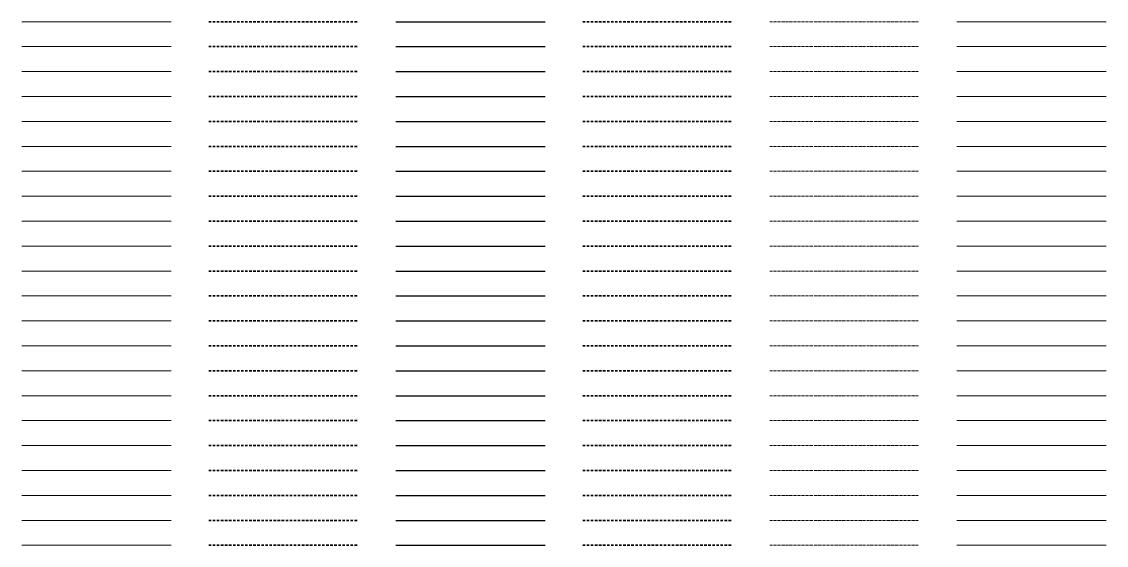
# Model space of a CAD drawing. Header units: metres. Extents: x -170 to 2070, y -13 to 14380.
# Drawn here: x 150 to 1020, y 2700 to 3120 of the extents above; entities that cross this region are included whole.
import ezdxf
from ezdxf.lldxf.tags import DXFTag

# ---------------------------------------------------------------- set-up
doc = ezdxf.new("R2010")
doc.units = ezdxf.units.M
doc.linetypes.add('KL-SO', pattern=[3.25, 2, -1.25])
doc.linetypes.add('KL-VERLATEN-SO', pattern=[3.25, 2, -0.5, 0.25, -0.5])
for name, color, linetype, lineweight in [('B-OI-KL-ET_LHS_ZINKER_SLEEP-G', 7, 'Continuous', 18), ('B-OI-KL-ET_LHS_ZINKER_SLEEP-RESERVE-G', 7, 'KL-RESERVE-SO', 18), ('B-OI-KL-ET_LHS_ZINKER_SLEEP-VERLATEN-G', 7, 'KL-VERLATEN-SO', 18), ('B-OI-KL-ET_LS_AANSLUITNET_230 V_3x10Cu-G', 14, 'Continuous', 18), ('B-OI-KL-ET_LS_AANSLUITNET_230 V_3x10Cu-RESERVE-G', 14, 'KL-RESERVE-SO', 18), ('B-OI-KL-ET_LS_AANSLUITNET_230 V_3x10Cu-VERLATEN-G', 14, 'KL-VERLATEN-SO', 18), ('B-OI-KL-ET_LS_AANSLUITNET_230 V_3x2.5Cu-G', 14, 'Continuous', 18), ('B-OI-KL-ET_LS_AANSLUITNET_230 V_3x2.5Cu-RESERVE-G', 14, 'KL-RESERVE-SO', 18), ('B-OI-KL-ET_LS_AANSLUITNET_230 V_3x2.5Cu-VERLATEN-G', 14, 'KL-VERLATEN-SO', 18), ('B-OI-KL-ET_LS_AANSLUITNET_230 V_4x10Cu-G', 14, 'Continuous', 18), ('B-OI-KL-ET_LS_AANSLUITNET_230 V_4x10Cu-RESERVE-G', 14, 'KL-RESERVE-SO', 18), ('B-OI-KL-ET_LS_AANSLUITNET_230 V_4x10Cu-VERLATEN-G', 14, 'KL-VERLATEN-SO', 18), ('B-OI-KL-ET_LS_AANSLUITNET_230 V_4x150Al 4x6Cu-G', 14, 'Continuous', 18), ('B-OI-KL-ET_LS_AANSLUITNET_230 V_4x150Al 4x6Cu-RESERVE-G', 14, 'KL-RESERVE-SO', 18), ('B-OI-KL-ET_LS_AANSLUITNET_230 V_4x150Al 4x6Cu-VERLATEN-G', 14, 'KL-VERLATEN-SO', 18), ('B-OI-KL-ET_LS_AANSLUITNET_230 V_4x150Al-G', 14, 'Continuous', 18), ('B-OI-KL-ET_LS_AANSLUITNET_230 V_4x150Al-RESERVE-G', 14, 'KL-RESERVE-SO', 18), ('B-OI-KL-ET_LS_AANSLUITNET_230 V_4x150Al-VERLATEN-G', 14, 'KL-VERLATEN-SO', 18), ('B-OI-KL-ET_LS_AANSLUITNET_230 V_4x16Cu 4x2.5Cu-G', 14, 'Continuous', 18), ('B-OI-KL-ET_LS_AANSLUITNET_230 V_4x16Cu 4x2.5Cu-RESERVE-G', 14, 'KL-RESERVE-SO', 18), ('B-OI-KL-ET_LS_AANSLUITNET_230 V_4x16Cu 4x2.5Cu-VERLATEN-G', 14, 'KL-VERLATEN-SO', 18), ('B-OI-KL-ET_LS_AANSLUITNET_230 V_4x16Cu-G', 14, 'Continuous', 18), ('B-OI-KL-ET_LS_AANSLUITNET_230 V_4x16Cu-RESERVE-G', 14, 'KL-RESERVE-SO', 18), ('B-OI-KL-ET_LS_AANSLUITNET_230 V_4x16Cu-VERLATEN-G', 14, 'KL-VERLATEN-SO', 18), ('B-OI-KL-ET_LS_AANSLUITNET_230 V_4x2.5Cu-G', 14, 'Continuous', 18), ('B-OI-KL-ET_LS_AANSLUITNET_230 V_4x2.5Cu-RESERVE-G', 14, 'KL-RESERVE-SO', 18), ('B-OI-KL-ET_LS_AANSLUITNET_230 V_4x2.5Cu-VERLATEN-G', 14, 'KL-VERLATEN-SO', 18), ('B-OI-KL-ET_LS_AANSLUITNET_230 V_4x240Al-G', 14, 'Continuous', 18), ('B-OI-KL-ET_LS_AANSLUITNET_230 V_4x240Al-RESERVE-G', 14, 'KL-RESERVE-SO', 18), ('B-OI-KL-ET_LS_AANSLUITNET_230 V_4x240Al-VERLATEN-G', 14, 'KL-VERLATEN-SO', 18), ('B-OI-KL-ET_LS_AANSLUITNET_230 V_4x6Cu 4x2.5Cu-G', 14, 'Continuous', 18), ('B-OI-KL-ET_LS_AANSLUITNET_230 V_4x6Cu 4x2.5Cu-RESERVE-G', 14, 'KL-RESERVE-SO', 18), ('B-OI-KL-ET_LS_AANSLUITNET_230 V_4x6Cu 4x2.5Cu-VERLATEN-G', 14, 'KL-VERLATEN-SO', 18), ('B-OI-KL-ET_LS_AANSLUITNET_230 V_4x6Cu-G', 14, 'Continuous', 18), ('B-OI-KL-ET_LS_AANSLUITNET_230 V_4x6Cu-RESERVE-G', 14, 'KL-RESERVE-SO', 18), ('B-OI-KL-ET_LS_AANSLUITNET_230 V_4x6Cu-VERLATEN-G', 14, 'KL-VERLATEN-SO', 18), ('B-OI-KL-ET_LS_AANSLUITNET_230 V_4x95Al 4x6Cu-G', 14, 'Continuous', 18), ('B-OI-KL-ET_LS_AANSLUITNET_230 V_4x95Al 4x6Cu-RESERVE-G', 14, 'KL-RESERVE-SO', 18), ('B-OI-KL-ET_LS_AANSLUITNET_230 V_4x95Al 4x6Cu-VERLATEN-G', 14, 'KL-VERLATEN-SO', 18), ('B-OI-KL-ET_LS_AANSLUITNET_230 V_4x95Al-G', 14, 'Continuous', 18), ('B-OI-KL-ET_LS_AANSLUITNET_230 V_4x95Al-RESERVE-G', 14, 'KL-RESERVE-SO', 18), ('B-OI-KL-ET_LS_AANSLUITNET_230 V_4x95Al-VERLATEN-G', 14, 'KL-VERLATEN-SO', 18), ('B-OI-KL-ET_LS_AANSLUITNET_230 V_4x95Cu-G', 14, 'Continuous', 18), ('B-OI-KL-ET_LS_AANSLUITNET_230 V_4x95Cu-RESERVE-G', 14, 'KL-RESERVE-SO', 18), ('B-OI-KL-ET_LS_AANSLUITNET_230 V_4x95Cu-VERLATEN-G', 14, 'KL-VERLATEN-SO', 18), ('B-OI-KL-ET_LS_AANSLUITNET_230 V_OVERIG-G', 14, 'Continuous', 18), ('B-OI-KL-ET_LS_AANSLUITNET_230 V_OVERIG-RESERVE-G', 14, 'KL-RESERVE-SO', 18), ('B-OI-KL-ET_LS_AANSLUITNET_230 V_OVERIG-VERLATEN-G', 14, 'KL-VERLATEN-SO', 18), ('B-OI-KL-ET_LS_AANSLUITNET_400 V_3x10Cu-G', 14, 'Continuous', 18), ('B-OI-KL-ET_LS_AANSLUITNET_400 V_3x10Cu-RESERVE-G', 14, 'KL-RESERVE-SO', 18), ('B-OI-KL-ET_LS_AANSLUITNET_400 V_3x10Cu-VERLATEN-G', 14, 'KL-VERLATEN-SO', 18), ('B-OI-KL-ET_LS_AANSLUITNET_400 V_3x2.5Cu-G', 14, 'Continuous', 18), ('B-OI-KL-ET_LS_AANSLUITNET_400 V_3x2.5Cu-RESERVE-G', 14, 'KL-RESERVE-SO', 18), ('B-OI-KL-ET_LS_AANSLUITNET_400 V_3x2.5Cu-VERLATEN-G', 14, 'KL-VERLATEN-SO', 18), ('B-OI-KL-ET_LS_AANSLUITNET_400 V_4x10Cu-G', 14, 'Continuous', 18), ('B-OI-KL-ET_LS_AANSLUITNET_400 V_4x10Cu-RESERVE-G', 14, 'KL-RESERVE-SO', 18), ('B-OI-KL-ET_LS_AANSLUITNET_400 V_4x10Cu-VERLATEN-G', 14, 'KL-VERLATEN-SO', 18), ('B-OI-KL-ET_LS_AANSLUITNET_400 V_4x150Al 4x6Cu-G', 14, 'Continuous', 18), ('B-OI-KL-ET_LS_AANSLUITNET_400 V_4x150Al 4x6Cu-RESERVE-G', 14, 'KL-RESERVE-SO', 18), ('B-OI-KL-ET_LS_AANSLUITNET_400 V_4x150Al 4x6Cu-VERLATEN-G', 14, 'KL-VERLATEN-SO', 18), ('B-OI-KL-ET_LS_AANSLUITNET_400 V_4x150Al-G', 14, 'Continuous', 18), ('B-OI-KL-ET_LS_AANSLUITNET_400 V_4x150Al-RESERVE-G', 14, 'KL-RESERVE-SO', 18), ('B-OI-KL-ET_LS_AANSLUITNET_400 V_4x150Al-VERLATEN-G', 14, 'KL-VERLATEN-SO', 18), ('B-OI-KL-ET_LS_AANSLUITNET_400 V_4x16Cu-G', 14, 'Continuous', 18), ('B-OI-KL-ET_LS_AANSLUITNET_400 V_4x16Cu-RESERVE-G', 14, 'KL-RESERVE-SO', 18), ('B-OI-KL-ET_LS_AANSLUITNET_400 V_4x16Cu-VERLATEN-G', 14, 'KL-VERLATEN-SO', 18), ('N-OI-KL-ET_LHS_ZINKER_SLEEP-G', 7, 'KL-SO', 35), ('N-OI-KL-ET_LS_AANSLUITNET_230 V_3x10Cu-G', 14, 'KL-SO', 35), ('N-OI-KL-ET_LS_AANSLUITNET_230 V_3x2.5Cu-G', 14, 'KL-SO', 35), ('N-OI-KL-ET_LS_AANSLUITNET_230 V_4x10Cu-G', 14, 'KL-SO', 35), ('N-OI-KL-ET_LS_AANSLUITNET_230 V_4x150Al 4x6Cu-G', 14, 'KL-SO', 35), ('N-OI-KL-ET_LS_AANSLUITNET_230 V_4x150Al-G', 14, 'KL-SO', 35), ('N-OI-KL-ET_LS_AANSLUITNET_230 V_4x16Cu 4x2.5Cu-G', 14, 'KL-SO', 35), ('N-OI-KL-ET_LS_AANSLUITNET_230 V_4x16Cu-G', 14, 'KL-SO', 35), ('N-OI-KL-ET_LS_AANSLUITNET_230 V_4x2.5Cu-G', 14, 'KL-SO', 35), ('N-OI-KL-ET_LS_AANSLUITNET_230 V_4x240Al-G', 14, 'KL-SO', 35), ('N-OI-KL-ET_LS_AANSLUITNET_230 V_4x6Cu 4x2.5Cu-G', 14, 'KL-SO', 35), ('N-OI-KL-ET_LS_AANSLUITNET_230 V_4x6Cu-G', 14, 'KL-SO', 35), ('N-OI-KL-ET_LS_AANSLUITNET_230 V_4x95Al 4x6Cu-G', 14, 'KL-SO', 35), ('N-OI-KL-ET_LS_AANSLUITNET_230 V_4x95Al-G', 14, 'KL-SO', 35), ('N-OI-KL-ET_LS_AANSLUITNET_230 V_4x95Cu-G', 14, 'KL-SO', 35), ('N-OI-KL-ET_LS_AANSLUITNET_230 V_OVERIG-G', 14, 'KL-SO', 35), ('N-OI-KL-ET_LS_AANSLUITNET_400 V_3x10Cu-G', 14, 'KL-SO', 35), ('N-OI-KL-ET_LS_AANSLUITNET_400 V_3x2.5Cu-G', 14, 'KL-SO', 35), ('N-OI-KL-ET_LS_AANSLUITNET_400 V_4x10Cu-G', 14, 'KL-SO', 35), ('N-OI-KL-ET_LS_AANSLUITNET_400 V_4x150Al 4x6Cu-G', 14, 'KL-SO', 35), ('N-OI-KL-ET_LS_AANSLUITNET_400 V_4x150Al-G', 14, 'KL-SO', 35), ('N-OI-KL-ET_LS_AANSLUITNET_400 V_4x16Cu-G', 14, 'KL-SO', 35), ('R-OI-KL-ET_LHS_ZINKER_SLEEP-G', 7, 'KL-SO', 35), ('R-OI-KL-ET_LS_AANSLUITNET_230 V_3x10Cu-G', 14, 'KL-SO', 35), ('R-OI-KL-ET_LS_AANSLUITNET_230 V_3x2.5Cu-G', 14, 'KL-SO', 35), ('R-OI-KL-ET_LS_AANSLUITNET_230 V_4x10Cu-G', 14, 'KL-SO', 35), ('R-OI-KL-ET_LS_AANSLUITNET_230 V_4x150Al 4x6Cu-G', 14, 'KL-SO', 35), ('R-OI-KL-ET_LS_AANSLUITNET_230 V_4x150Al-G', 14, 'KL-SO', 35), ('R-OI-KL-ET_LS_AANSLUITNET_230 V_4x16Cu 4x2.5Cu-G', 14, 'KL-SO', 35), ('R-OI-KL-ET_LS_AANSLUITNET_230 V_4x16Cu-G', 14, 'KL-SO', 35), ('R-OI-KL-ET_LS_AANSLUITNET_230 V_4x2.5Cu-G', 14, 'KL-SO', 35), ('R-OI-KL-ET_LS_AANSLUITNET_230 V_4x240Al-G', 14, 'KL-SO', 35), ('R-OI-KL-ET_LS_AANSLUITNET_230 V_4x6Cu 4x2.5Cu-G', 14, 'KL-SO', 35), ('R-OI-KL-ET_LS_AANSLUITNET_230 V_4x6Cu-G', 14, 'KL-SO', 35), ('R-OI-KL-ET_LS_AANSLUITNET_230 V_4x95Al 4x6Cu-G', 14, 'KL-SO', 35), ('R-OI-KL-ET_LS_AANSLUITNET_230 V_4x95Al-G', 14, 'KL-SO', 35), ('R-OI-KL-ET_LS_AANSLUITNET_230 V_4x95Cu-G', 14, 'KL-SO', 35), ('R-OI-KL-ET_LS_AANSLUITNET_230 V_OVERIG-G', 14, 'KL-SO', 35), ('R-OI-KL-ET_LS_AANSLUITNET_400 V_3x10Cu-G', 14, 'KL-SO', 35), ('R-OI-KL-ET_LS_AANSLUITNET_400 V_3x2.5Cu-G', 14, 'KL-SO', 35), ('R-OI-KL-ET_LS_AANSLUITNET_400 V_4x10Cu-G', 14, 'KL-SO', 35), ('R-OI-KL-ET_LS_AANSLUITNET_400 V_4x150Al 4x6Cu-G', 14, 'KL-SO', 35), ('R-OI-KL-ET_LS_AANSLUITNET_400 V_4x150Al-G', 14, 'KL-SO', 35), ('R-OI-KL-ET_LS_AANSLUITNET_400 V_4x16Cu-G', 14, 'KL-SO', 35), ('V-OI-KL-ET_LHS_ZINKER_SLEEP-G', 7, 'V-KL-SO', 25), ('V-OI-KL-ET_LS_AANSLUITNET_230 V_3x10Cu-G', 14, 'V-KL-SO', 25), ('V-OI-KL-ET_LS_AANSLUITNET_230 V_3x2.5Cu-G', 14, 'V-KL-SO', 25), ('V-OI-KL-ET_LS_AANSLUITNET_230 V_4x10Cu-G', 14, 'V-KL-SO', 25), ('V-OI-KL-ET_LS_AANSLUITNET_230 V_4x150Al 4x6Cu-G', 14, 'V-KL-SO', 25), ('V-OI-KL-ET_LS_AANSLUITNET_230 V_4x150Al-G', 14, 'V-KL-SO', 25), ('V-OI-KL-ET_LS_AANSLUITNET_230 V_4x16Cu 4x2.5Cu-G', 14, 'V-KL-SO', 25), ('V-OI-KL-ET_LS_AANSLUITNET_230 V_4x16Cu-G', 14, 'V-KL-SO', 25), ('V-OI-KL-ET_LS_AANSLUITNET_230 V_4x2.5Cu-G', 14, 'V-KL-SO', 25), ('V-OI-KL-ET_LS_AANSLUITNET_230 V_4x240Al-G', 14, 'V-KL-SO', 25), ('V-OI-KL-ET_LS_AANSLUITNET_230 V_4x6Cu 4x2.5Cu-G', 14, 'V-KL-SO', 25), ('V-OI-KL-ET_LS_AANSLUITNET_230 V_4x6Cu-G', 14, 'V-KL-SO', 25), ('V-OI-KL-ET_LS_AANSLUITNET_230 V_4x95Al 4x6Cu-G', 14, 'V-KL-SO', 25), ('V-OI-KL-ET_LS_AANSLUITNET_230 V_4x95Al-G', 14, 'V-KL-SO', 25), ('V-OI-KL-ET_LS_AANSLUITNET_230 V_4x95Cu-G', 14, 'V-KL-SO', 25), ('V-OI-KL-ET_LS_AANSLUITNET_230 V_OVERIG-G', 14, 'V-KL-SO', 25), ('V-OI-KL-ET_LS_AANSLUITNET_400 V_3x10Cu-G', 14, 'V-KL-SO', 25), ('V-OI-KL-ET_LS_AANSLUITNET_400 V_3x2.5Cu-G', 14, 'V-KL-SO', 25), ('V-OI-KL-ET_LS_AANSLUITNET_400 V_4x10Cu-G', 14, 'V-KL-SO', 25), ('V-OI-KL-ET_LS_AANSLUITNET_400 V_4x150Al 4x6Cu-G', 14, 'V-KL-SO', 25), ('V-OI-KL-ET_LS_AANSLUITNET_400 V_4x150Al-G', 14, 'V-KL-SO', 25), ('V-OI-KL-ET_LS_AANSLUITNET_400 V_4x16Cu-G', 14, 'V-KL-SO', 25)]:
    doc.layers.add(name, color=color, linetype=linetype, lineweight=lineweight)
doc.styles.get("Standard").update_dxf_attribs({"font": 'NLCS-ISO.ttf'})
tags = doc.linetypes.add('KL-RESERVE-SO', pattern='A,7,-2,["RS",Standard,S=1,R=0,X=-1,Y=-0.5],-1.5', length=10.5).pattern_tags.tags
tags[6] = DXFTag(74, 10)
doc.linetypes.add('V-KL-SO', pattern='A,2,[24,nlcs.shx,S=0.75,R=0,X=0,Y=0],2', length=4)

msp = doc.modelspace()

# ---------------------------------------------------------------- linework, layer by layer
at = {"layer": 'B-OI-KL-ET_LHS_ZINKER_SLEEP-G'}
msp.add_line((150, 2700), (270, 2700), dxfattribs=at)
at = {"layer": 'B-OI-KL-ET_LHS_ZINKER_SLEEP-RESERVE-G'}
msp.add_line((900, 2700), (1020, 2700), dxfattribs=at)
at = {"layer": 'B-OI-KL-ET_LHS_ZINKER_SLEEP-VERLATEN-G'}
msp.add_line((750, 2700), (870, 2700), dxfattribs=at)
at = {"layer": 'B-OI-KL-ET_LS_AANSLUITNET_230 V_3x10Cu-G'}
msp.add_line((150, 2720), (270, 2720), dxfattribs=at)
at = {"layer": 'B-OI-KL-ET_LS_AANSLUITNET_230 V_3x10Cu-RESERVE-G'}
msp.add_line((900, 2720), (1020, 2720), dxfattribs=at)
at = {"layer": 'B-OI-KL-ET_LS_AANSLUITNET_230 V_3x10Cu-VERLATEN-G'}
msp.add_line((750, 2720), (870, 2720), dxfattribs=at)
at = {"layer": 'B-OI-KL-ET_LS_AANSLUITNET_230 V_3x2.5Cu-G'}
msp.add_line((150, 2740), (270, 2740), dxfattribs=at)
at = {"layer": 'B-OI-KL-ET_LS_AANSLUITNET_230 V_3x2.5Cu-RESERVE-G'}
msp.add_line((900, 2740), (1020, 2740), dxfattribs=at)
at = {"layer": 'B-OI-KL-ET_LS_AANSLUITNET_230 V_3x2.5Cu-VERLATEN-G'}
msp.add_line((750, 2740), (870, 2740), dxfattribs=at)
at = {"layer": 'B-OI-KL-ET_LS_AANSLUITNET_230 V_4x10Cu-G'}
msp.add_line((150, 2760), (270, 2760), dxfattribs=at)
at = {"layer": 'B-OI-KL-ET_LS_AANSLUITNET_230 V_4x10Cu-RESERVE-G'}
msp.add_line((900, 2760), (1020, 2760), dxfattribs=at)
at = {"layer": 'B-OI-KL-ET_LS_AANSLUITNET_230 V_4x10Cu-VERLATEN-G'}
msp.add_line((750, 2760), (870, 2760), dxfattribs=at)
at = {"layer": 'B-OI-KL-ET_LS_AANSLUITNET_230 V_4x150Al 4x6Cu-G'}
msp.add_line((150, 2800), (270, 2800), dxfattribs=at)
at = {"layer": 'B-OI-KL-ET_LS_AANSLUITNET_230 V_4x150Al 4x6Cu-RESERVE-G'}
msp.add_line((900, 2800), (1020, 2800), dxfattribs=at)
at = {"layer": 'B-OI-KL-ET_LS_AANSLUITNET_230 V_4x150Al 4x6Cu-VERLATEN-G'}
msp.add_line((750, 2800), (870, 2800), dxfattribs=at)
at = {"layer": 'B-OI-KL-ET_LS_AANSLUITNET_230 V_4x150Al-G'}
msp.add_line((150, 2780), (270, 2780), dxfattribs=at)
at = {"layer": 'B-OI-KL-ET_LS_AANSLUITNET_230 V_4x150Al-RESERVE-G'}
msp.add_line((900, 2780), (1020, 2780), dxfattribs=at)
at = {"layer": 'B-OI-KL-ET_LS_AANSLUITNET_230 V_4x150Al-VERLATEN-G'}
msp.add_line((750, 2780), (870, 2780), dxfattribs=at)
at = {"layer": 'B-OI-KL-ET_LS_AANSLUITNET_230 V_4x16Cu 4x2.5Cu-G'}
msp.add_line((150, 2840), (270, 2840), dxfattribs=at)
at = {"layer": 'B-OI-KL-ET_LS_AANSLUITNET_230 V_4x16Cu 4x2.5Cu-RESERVE-G'}
msp.add_line((900, 2840), (1020, 2840), dxfattribs=at)
at = {"layer": 'B-OI-KL-ET_LS_AANSLUITNET_230 V_4x16Cu 4x2.5Cu-VERLATEN-G'}
msp.add_line((750, 2840), (870, 2840), dxfattribs=at)
at = {"layer": 'B-OI-KL-ET_LS_AANSLUITNET_230 V_4x16Cu-G'}
msp.add_line((150, 2820), (270, 2820), dxfattribs=at)
at = {"layer": 'B-OI-KL-ET_LS_AANSLUITNET_230 V_4x16Cu-RESERVE-G'}
msp.add_line((900, 2820), (1020, 2820), dxfattribs=at)
at = {"layer": 'B-OI-KL-ET_LS_AANSLUITNET_230 V_4x16Cu-VERLATEN-G'}
msp.add_line((750, 2820), (870, 2820), dxfattribs=at)
at = {"layer": 'B-OI-KL-ET_LS_AANSLUITNET_230 V_4x2.5Cu-G'}
msp.add_line((150, 2860), (270, 2860), dxfattribs=at)
at = {"layer": 'B-OI-KL-ET_LS_AANSLUITNET_230 V_4x2.5Cu-RESERVE-G'}
msp.add_line((900, 2860), (1020, 2860), dxfattribs=at)
at = {"layer": 'B-OI-KL-ET_LS_AANSLUITNET_230 V_4x2.5Cu-VERLATEN-G'}
msp.add_line((750, 2860), (870, 2860), dxfattribs=at)
at = {"layer": 'B-OI-KL-ET_LS_AANSLUITNET_230 V_4x240Al-G'}
msp.add_line((150, 2880), (270, 2880), dxfattribs=at)
at = {"layer": 'B-OI-KL-ET_LS_AANSLUITNET_230 V_4x240Al-RESERVE-G'}
msp.add_line((900, 2880), (1020, 2880), dxfattribs=at)
at = {"layer": 'B-OI-KL-ET_LS_AANSLUITNET_230 V_4x240Al-VERLATEN-G'}
msp.add_line((750, 2880), (870, 2880), dxfattribs=at)
at = {"layer": 'B-OI-KL-ET_LS_AANSLUITNET_230 V_4x6Cu 4x2.5Cu-G'}
msp.add_line((150, 2920), (270, 2920), dxfattribs=at)
at = {"layer": 'B-OI-KL-ET_LS_AANSLUITNET_230 V_4x6Cu 4x2.5Cu-RESERVE-G'}
msp.add_line((900, 2920), (1020, 2920), dxfattribs=at)
at = {"layer": 'B-OI-KL-ET_LS_AANSLUITNET_230 V_4x6Cu 4x2.5Cu-VERLATEN-G'}
msp.add_line((750, 2920), (870, 2920), dxfattribs=at)
at = {"layer": 'B-OI-KL-ET_LS_AANSLUITNET_230 V_4x6Cu-G'}
msp.add_line((150, 2900), (270, 2900), dxfattribs=at)
at = {"layer": 'B-OI-KL-ET_LS_AANSLUITNET_230 V_4x6Cu-RESERVE-G'}
msp.add_line((900, 2900), (1020, 2900), dxfattribs=at)
at = {"layer": 'B-OI-KL-ET_LS_AANSLUITNET_230 V_4x6Cu-VERLATEN-G'}
msp.add_line((750, 2900), (870, 2900), dxfattribs=at)
at = {"layer": 'B-OI-KL-ET_LS_AANSLUITNET_230 V_4x95Al 4x6Cu-G'}
msp.add_line((150, 2960), (270, 2960), dxfattribs=at)
at = {"layer": 'B-OI-KL-ET_LS_AANSLUITNET_230 V_4x95Al 4x6Cu-RESERVE-G'}
msp.add_line((900, 2960), (1020, 2960), dxfattribs=at)
at = {"layer": 'B-OI-KL-ET_LS_AANSLUITNET_230 V_4x95Al 4x6Cu-VERLATEN-G'}
msp.add_line((750, 2960), (870, 2960), dxfattribs=at)
at = {"layer": 'B-OI-KL-ET_LS_AANSLUITNET_230 V_4x95Al-G'}
msp.add_line((150, 2940), (270, 2940), dxfattribs=at)
at = {"layer": 'B-OI-KL-ET_LS_AANSLUITNET_230 V_4x95Al-RESERVE-G'}
msp.add_line((900, 2940), (1020, 2940), dxfattribs=at)
at = {"layer": 'B-OI-KL-ET_LS_AANSLUITNET_230 V_4x95Al-VERLATEN-G'}
msp.add_line((750, 2940), (870, 2940), dxfattribs=at)
at = {"layer": 'B-OI-KL-ET_LS_AANSLUITNET_230 V_4x95Cu-G'}
msp.add_line((150, 2980), (270, 2980), dxfattribs=at)
at = {"layer": 'B-OI-KL-ET_LS_AANSLUITNET_230 V_4x95Cu-RESERVE-G'}
msp.add_line((900, 2980), (1020, 2980), dxfattribs=at)
at = {"layer": 'B-OI-KL-ET_LS_AANSLUITNET_230 V_4x95Cu-VERLATEN-G'}
msp.add_line((750, 2980), (870, 2980), dxfattribs=at)
at = {"layer": 'B-OI-KL-ET_LS_AANSLUITNET_230 V_OVERIG-G'}
msp.add_line((150, 3000), (270, 3000), dxfattribs=at)
at = {"layer": 'B-OI-KL-ET_LS_AANSLUITNET_230 V_OVERIG-RESERVE-G'}
msp.add_line((900, 3000), (1020, 3000), dxfattribs=at)
at = {"layer": 'B-OI-KL-ET_LS_AANSLUITNET_230 V_OVERIG-VERLATEN-G'}
msp.add_line((750, 3000), (870, 3000), dxfattribs=at)
at = {"layer": 'B-OI-KL-ET_LS_AANSLUITNET_400 V_3x10Cu-G'}
msp.add_line((150, 3020), (270, 3020), dxfattribs=at)
at = {"layer": 'B-OI-KL-ET_LS_AANSLUITNET_400 V_3x10Cu-RESERVE-G'}
msp.add_line((900, 3020), (1020, 3020), dxfattribs=at)
at = {"layer": 'B-OI-KL-ET_LS_AANSLUITNET_400 V_3x10Cu-VERLATEN-G'}
msp.add_line((750, 3020), (870, 3020), dxfattribs=at)
at = {"layer": 'B-OI-KL-ET_LS_AANSLUITNET_400 V_3x2.5Cu-G'}
msp.add_line((150, 3040), (270, 3040), dxfattribs=at)
at = {"layer": 'B-OI-KL-ET_LS_AANSLUITNET_400 V_3x2.5Cu-RESERVE-G'}
msp.add_line((900, 3040), (1020, 3040), dxfattribs=at)
at = {"layer": 'B-OI-KL-ET_LS_AANSLUITNET_400 V_3x2.5Cu-VERLATEN-G'}
msp.add_line((750, 3040), (870, 3040), dxfattribs=at)
at = {"layer": 'B-OI-KL-ET_LS_AANSLUITNET_400 V_4x10Cu-G'}
msp.add_line((150, 3060), (270, 3060), dxfattribs=at)
at = {"layer": 'B-OI-KL-ET_LS_AANSLUITNET_400 V_4x10Cu-RESERVE-G'}
msp.add_line((900, 3060), (1020, 3060), dxfattribs=at)
at = {"layer": 'B-OI-KL-ET_LS_AANSLUITNET_400 V_4x10Cu-VERLATEN-G'}
msp.add_line((750, 3060), (870, 3060), dxfattribs=at)
at = {"layer": 'B-OI-KL-ET_LS_AANSLUITNET_400 V_4x150Al 4x6Cu-G'}
msp.add_line((150, 3100), (270, 3100), dxfattribs=at)
at = {"layer": 'B-OI-KL-ET_LS_AANSLUITNET_400 V_4x150Al 4x6Cu-RESERVE-G'}
msp.add_line((900, 3100), (1020, 3100), dxfattribs=at)
at = {"layer": 'B-OI-KL-ET_LS_AANSLUITNET_400 V_4x150Al 4x6Cu-VERLATEN-G'}
msp.add_line((750, 3100), (870, 3100), dxfattribs=at)
at = {"layer": 'B-OI-KL-ET_LS_AANSLUITNET_400 V_4x150Al-G'}
msp.add_line((150, 3080), (270, 3080), dxfattribs=at)
at = {"layer": 'B-OI-KL-ET_LS_AANSLUITNET_400 V_4x150Al-RESERVE-G'}
msp.add_line((900, 3080), (1020, 3080), dxfattribs=at)
at = {"layer": 'B-OI-KL-ET_LS_AANSLUITNET_400 V_4x150Al-VERLATEN-G'}
msp.add_line((750, 3080), (870, 3080), dxfattribs=at)
at = {"layer": 'B-OI-KL-ET_LS_AANSLUITNET_400 V_4x16Cu-G'}
msp.add_line((150, 3120), (270, 3120), dxfattribs=at)
at = {"layer": 'B-OI-KL-ET_LS_AANSLUITNET_400 V_4x16Cu-RESERVE-G'}
msp.add_line((900, 3120), (1020, 3120), dxfattribs=at)
at = {"layer": 'B-OI-KL-ET_LS_AANSLUITNET_400 V_4x16Cu-VERLATEN-G'}
msp.add_line((750, 3120), (870, 3120), dxfattribs=at)
at = {"layer": 'N-OI-KL-ET_LHS_ZINKER_SLEEP-G'}
msp.add_line((300, 2700), (420, 2700), dxfattribs=at)
at = {"layer": 'N-OI-KL-ET_LS_AANSLUITNET_230 V_3x10Cu-G'}
msp.add_line((300, 2720), (420, 2720), dxfattribs=at)
at = {"layer": 'N-OI-KL-ET_LS_AANSLUITNET_230 V_3x2.5Cu-G'}
msp.add_line((300, 2740), (420, 2740), dxfattribs=at)
at = {"layer": 'N-OI-KL-ET_LS_AANSLUITNET_230 V_4x10Cu-G'}
msp.add_line((300, 2760), (420, 2760), dxfattribs=at)
at = {"layer": 'N-OI-KL-ET_LS_AANSLUITNET_230 V_4x150Al 4x6Cu-G'}
msp.add_line((300, 2800), (420, 2800), dxfattribs=at)
at = {"layer": 'N-OI-KL-ET_LS_AANSLUITNET_230 V_4x150Al-G'}
msp.add_line((300, 2780), (420, 2780), dxfattribs=at)
at = {"layer": 'N-OI-KL-ET_LS_AANSLUITNET_230 V_4x16Cu 4x2.5Cu-G'}
msp.add_line((300, 2840), (420, 2840), dxfattribs=at)
at = {"layer": 'N-OI-KL-ET_LS_AANSLUITNET_230 V_4x16Cu-G'}
msp.add_line((300, 2820), (420, 2820), dxfattribs=at)
at = {"layer": 'N-OI-KL-ET_LS_AANSLUITNET_230 V_4x2.5Cu-G'}
msp.add_line((300, 2860), (420, 2860), dxfattribs=at)
at = {"layer": 'N-OI-KL-ET_LS_AANSLUITNET_230 V_4x240Al-G'}
msp.add_line((300, 2880), (420, 2880), dxfattribs=at)
at = {"layer": 'N-OI-KL-ET_LS_AANSLUITNET_230 V_4x6Cu 4x2.5Cu-G'}
msp.add_line((300, 2920), (420, 2920), dxfattribs=at)
at = {"layer": 'N-OI-KL-ET_LS_AANSLUITNET_230 V_4x6Cu-G'}
msp.add_line((300, 2900), (420, 2900), dxfattribs=at)
at = {"layer": 'N-OI-KL-ET_LS_AANSLUITNET_230 V_4x95Al 4x6Cu-G'}
msp.add_line((300, 2960), (420, 2960), dxfattribs=at)
at = {"layer": 'N-OI-KL-ET_LS_AANSLUITNET_230 V_4x95Al-G'}
msp.add_line((300, 2940), (420, 2940), dxfattribs=at)
at = {"layer": 'N-OI-KL-ET_LS_AANSLUITNET_230 V_4x95Cu-G'}
msp.add_line((300, 2980), (420, 2980), dxfattribs=at)
at = {"layer": 'N-OI-KL-ET_LS_AANSLUITNET_230 V_OVERIG-G'}
msp.add_line((300, 3000), (420, 3000), dxfattribs=at)
at = {"layer": 'N-OI-KL-ET_LS_AANSLUITNET_400 V_3x10Cu-G'}
msp.add_line((300, 3020), (420, 3020), dxfattribs=at)
at = {"layer": 'N-OI-KL-ET_LS_AANSLUITNET_400 V_3x2.5Cu-G'}
msp.add_line((300, 3040), (420, 3040), dxfattribs=at)
at = {"layer": 'N-OI-KL-ET_LS_AANSLUITNET_400 V_4x10Cu-G'}
msp.add_line((300, 3060), (420, 3060), dxfattribs=at)
at = {"layer": 'N-OI-KL-ET_LS_AANSLUITNET_400 V_4x150Al 4x6Cu-G'}
msp.add_line((300, 3100), (420, 3100), dxfattribs=at)
at = {"layer": 'N-OI-KL-ET_LS_AANSLUITNET_400 V_4x150Al-G'}
msp.add_line((300, 3080), (420, 3080), dxfattribs=at)
at = {"layer": 'N-OI-KL-ET_LS_AANSLUITNET_400 V_4x16Cu-G'}
msp.add_line((300, 3120), (420, 3120), dxfattribs=at)
at = {"layer": 'R-OI-KL-ET_LHS_ZINKER_SLEEP-G'}
msp.add_line((600, 2700), (720, 2700), dxfattribs=at)
at = {"layer": 'R-OI-KL-ET_LS_AANSLUITNET_230 V_3x10Cu-G'}
msp.add_line((600, 2720), (720, 2720), dxfattribs=at)
at = {"layer": 'R-OI-KL-ET_LS_AANSLUITNET_230 V_3x2.5Cu-G'}
msp.add_line((600, 2740), (720, 2740), dxfattribs=at)
at = {"layer": 'R-OI-KL-ET_LS_AANSLUITNET_230 V_4x10Cu-G'}
msp.add_line((600, 2760), (720, 2760), dxfattribs=at)
at = {"layer": 'R-OI-KL-ET_LS_AANSLUITNET_230 V_4x150Al 4x6Cu-G'}
msp.add_line((600, 2800), (720, 2800), dxfattribs=at)
at = {"layer": 'R-OI-KL-ET_LS_AANSLUITNET_230 V_4x150Al-G'}
msp.add_line((600, 2780), (720, 2780), dxfattribs=at)
at = {"layer": 'R-OI-KL-ET_LS_AANSLUITNET_230 V_4x16Cu 4x2.5Cu-G'}
msp.add_line((600, 2840), (720, 2840), dxfattribs=at)
at = {"layer": 'R-OI-KL-ET_LS_AANSLUITNET_230 V_4x16Cu-G'}
msp.add_line((600, 2820), (720, 2820), dxfattribs=at)
at = {"layer": 'R-OI-KL-ET_LS_AANSLUITNET_230 V_4x2.5Cu-G'}
msp.add_line((600, 2860), (720, 2860), dxfattribs=at)
at = {"layer": 'R-OI-KL-ET_LS_AANSLUITNET_230 V_4x240Al-G'}
msp.add_line((600, 2880), (720, 2880), dxfattribs=at)
at = {"layer": 'R-OI-KL-ET_LS_AANSLUITNET_230 V_4x6Cu 4x2.5Cu-G'}
msp.add_line((600, 2920), (720, 2920), dxfattribs=at)
at = {"layer": 'R-OI-KL-ET_LS_AANSLUITNET_230 V_4x6Cu-G'}
msp.add_line((600, 2900), (720, 2900), dxfattribs=at)
at = {"layer": 'R-OI-KL-ET_LS_AANSLUITNET_230 V_4x95Al 4x6Cu-G'}
msp.add_line((600, 2960), (720, 2960), dxfattribs=at)
at = {"layer": 'R-OI-KL-ET_LS_AANSLUITNET_230 V_4x95Al-G'}
msp.add_line((600, 2940), (720, 2940), dxfattribs=at)
at = {"layer": 'R-OI-KL-ET_LS_AANSLUITNET_230 V_4x95Cu-G'}
msp.add_line((600, 2980), (720, 2980), dxfattribs=at)
at = {"layer": 'R-OI-KL-ET_LS_AANSLUITNET_230 V_OVERIG-G'}
msp.add_line((600, 3000), (720, 3000), dxfattribs=at)
at = {"layer": 'R-OI-KL-ET_LS_AANSLUITNET_400 V_3x10Cu-G'}
msp.add_line((600, 3020), (720, 3020), dxfattribs=at)
at = {"layer": 'R-OI-KL-ET_LS_AANSLUITNET_400 V_3x2.5Cu-G'}
msp.add_line((600, 3040), (720, 3040), dxfattribs=at)
at = {"layer": 'R-OI-KL-ET_LS_AANSLUITNET_400 V_4x10Cu-G'}
msp.add_line((600, 3060), (720, 3060), dxfattribs=at)
at = {"layer": 'R-OI-KL-ET_LS_AANSLUITNET_400 V_4x150Al 4x6Cu-G'}
msp.add_line((600, 3100), (720, 3100), dxfattribs=at)
at = {"layer": 'R-OI-KL-ET_LS_AANSLUITNET_400 V_4x150Al-G'}
msp.add_line((600, 3080), (720, 3080), dxfattribs=at)
at = {"layer": 'R-OI-KL-ET_LS_AANSLUITNET_400 V_4x16Cu-G'}
msp.add_line((600, 3120), (720, 3120), dxfattribs=at)
at = {"layer": 'V-OI-KL-ET_LHS_ZINKER_SLEEP-G'}
msp.add_line((450, 2700), (570, 2700), dxfattribs=at)
at = {"layer": 'V-OI-KL-ET_LS_AANSLUITNET_230 V_3x10Cu-G'}
msp.add_line((450, 2720), (570, 2720), dxfattribs=at)
at = {"layer": 'V-OI-KL-ET_LS_AANSLUITNET_230 V_3x2.5Cu-G'}
msp.add_line((450, 2740), (570, 2740), dxfattribs=at)
at = {"layer": 'V-OI-KL-ET_LS_AANSLUITNET_230 V_4x10Cu-G'}
msp.add_line((450, 2760), (570, 2760), dxfattribs=at)
at = {"layer": 'V-OI-KL-ET_LS_AANSLUITNET_230 V_4x150Al 4x6Cu-G'}
msp.add_line((450, 2800), (570, 2800), dxfattribs=at)
at = {"layer": 'V-OI-KL-ET_LS_AANSLUITNET_230 V_4x150Al-G'}
msp.add_line((450, 2780), (570, 2780), dxfattribs=at)
at = {"layer": 'V-OI-KL-ET_LS_AANSLUITNET_230 V_4x16Cu 4x2.5Cu-G'}
msp.add_line((450, 2840), (570, 2840), dxfattribs=at)
at = {"layer": 'V-OI-KL-ET_LS_AANSLUITNET_230 V_4x16Cu-G'}
msp.add_line((450, 2820), (570, 2820), dxfattribs=at)
at = {"layer": 'V-OI-KL-ET_LS_AANSLUITNET_230 V_4x2.5Cu-G'}
msp.add_line((450, 2860), (570, 2860), dxfattribs=at)
at = {"layer": 'V-OI-KL-ET_LS_AANSLUITNET_230 V_4x240Al-G'}
msp.add_line((450, 2880), (570, 2880), dxfattribs=at)
at = {"layer": 'V-OI-KL-ET_LS_AANSLUITNET_230 V_4x6Cu 4x2.5Cu-G'}
msp.add_line((450, 2920), (570, 2920), dxfattribs=at)
at = {"layer": 'V-OI-KL-ET_LS_AANSLUITNET_230 V_4x6Cu-G'}
msp.add_line((450, 2900), (570, 2900), dxfattribs=at)
at = {"layer": 'V-OI-KL-ET_LS_AANSLUITNET_230 V_4x95Al 4x6Cu-G'}
msp.add_line((450, 2960), (570, 2960), dxfattribs=at)
at = {"layer": 'V-OI-KL-ET_LS_AANSLUITNET_230 V_4x95Al-G'}
msp.add_line((450, 2940), (570, 2940), dxfattribs=at)
at = {"layer": 'V-OI-KL-ET_LS_AANSLUITNET_230 V_4x95Cu-G'}
msp.add_line((450, 2980), (570, 2980), dxfattribs=at)
at = {"layer": 'V-OI-KL-ET_LS_AANSLUITNET_230 V_OVERIG-G'}
msp.add_line((450, 3000), (570, 3000), dxfattribs=at)
at = {"layer": 'V-OI-KL-ET_LS_AANSLUITNET_400 V_3x10Cu-G'}
msp.add_line((450, 3020), (570, 3020), dxfattribs=at)
at = {"layer": 'V-OI-KL-ET_LS_AANSLUITNET_400 V_3x2.5Cu-G'}
msp.add_line((450, 3040), (570, 3040), dxfattribs=at)
at = {"layer": 'V-OI-KL-ET_LS_AANSLUITNET_400 V_4x10Cu-G'}
msp.add_line((450, 3060), (570, 3060), dxfattribs=at)
at = {"layer": 'V-OI-KL-ET_LS_AANSLUITNET_400 V_4x150Al 4x6Cu-G'}
msp.add_line((450, 3100), (570, 3100), dxfattribs=at)
at = {"layer": 'V-OI-KL-ET_LS_AANSLUITNET_400 V_4x150Al-G'}
msp.add_line((450, 3080), (570, 3080), dxfattribs=at)
at = {"layer": 'V-OI-KL-ET_LS_AANSLUITNET_400 V_4x16Cu-G'}
msp.add_line((450, 3120), (570, 3120), dxfattribs=at)

doc.saveas('drawing.dxf')
